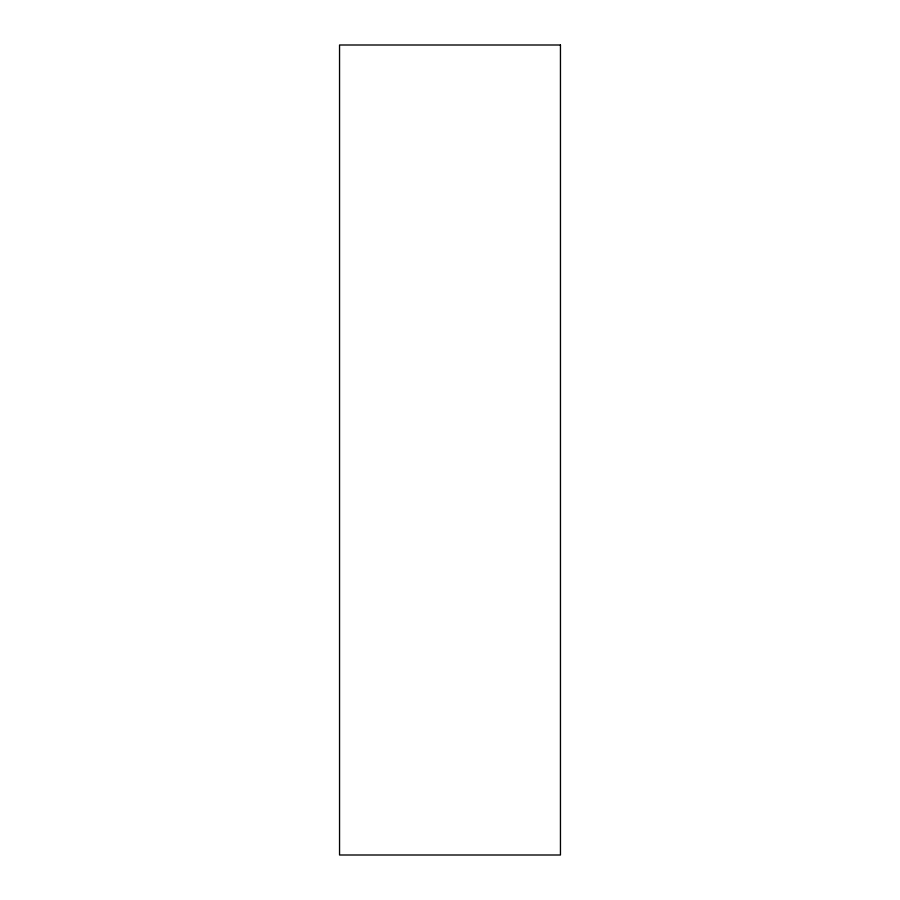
<?xml version="1.0" encoding="UTF-8"?>
<svg xmlns="http://www.w3.org/2000/svg" width="900" height="900" viewBox="0 0 900 900"><rect width="100%" height="100%" fill="white"/><g stroke="black" fill="none" stroke-linecap="round" stroke-linejoin="round"><path stroke-width="1.35" d="M560.452 45L339.548 45L339.548 855L560.452 855L560.452 45"/></g></svg>
